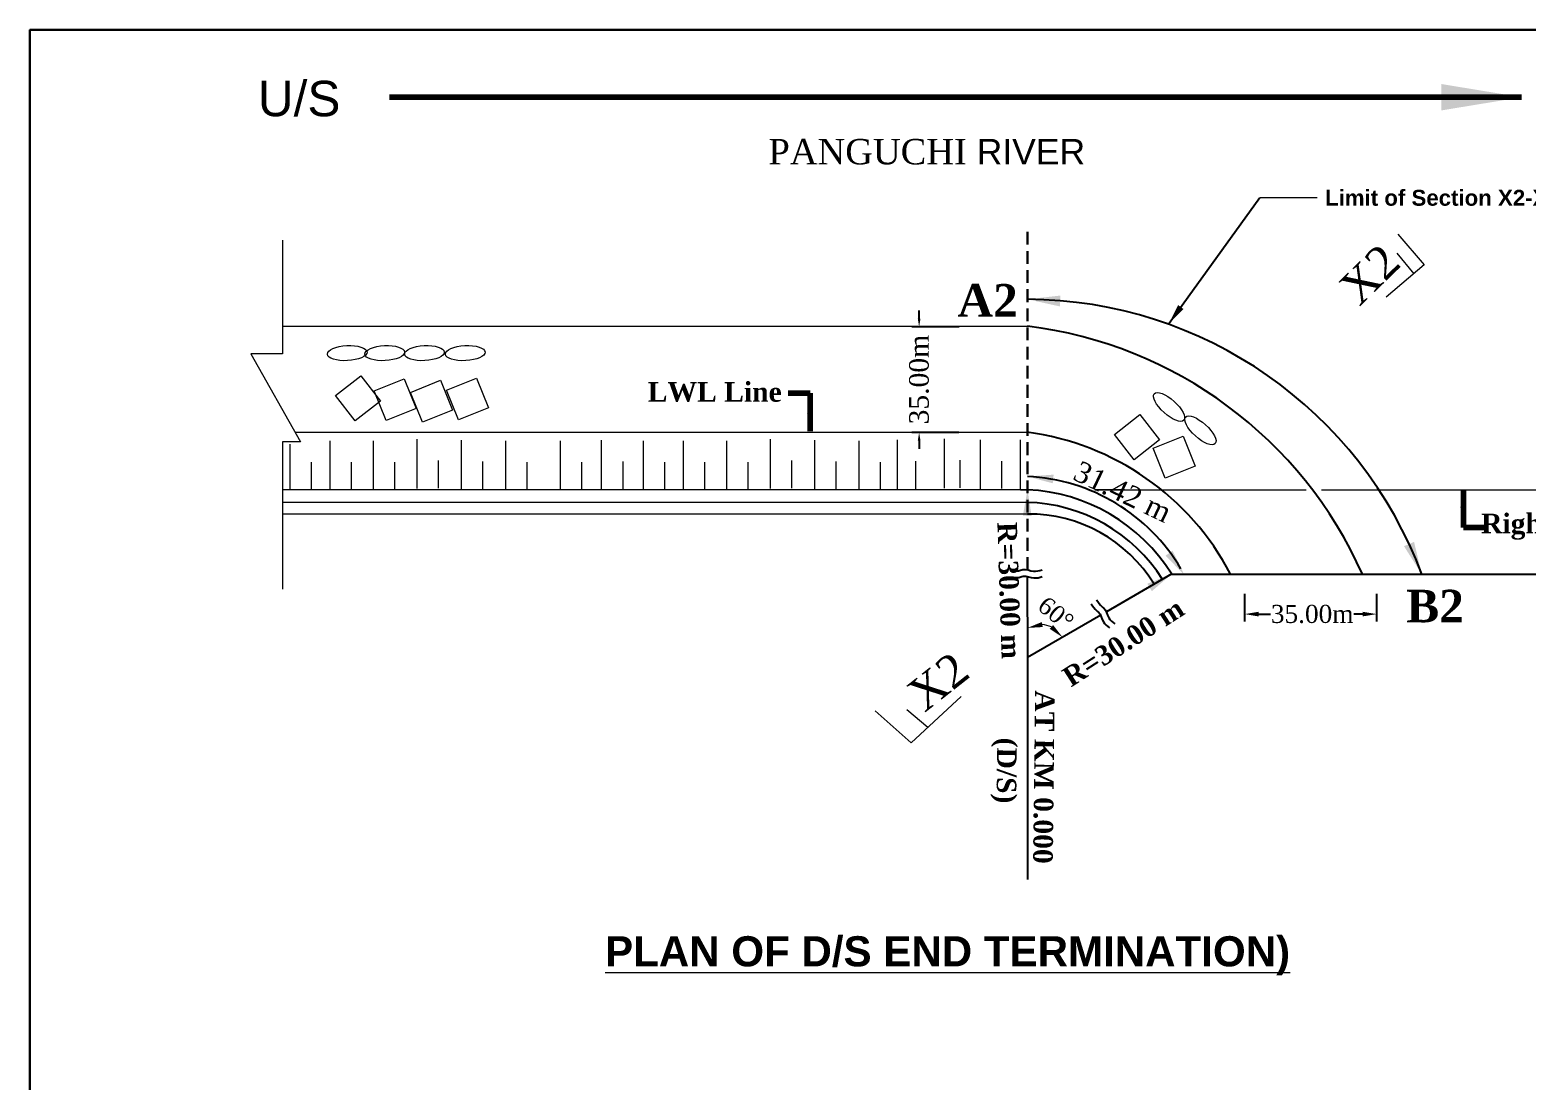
# Model space of a CAD drawing. Header units: metres. Extents: x -1354 to 3686, y -9962 to -7697.
# Drawn here: x 671.6 to 746.1, y -8968.2 to -8915.8 of the extents above; entities that cross this region are included whole.
import ezdxf

# ---------------------------------------------------------------- set-up
doc = ezdxf.new("R2010")
doc.units = ezdxf.units.M
doc.linetypes.add('DASHEDX2', pattern=[38.1, 25.4, -12.7])
doc.layers.add('Layer1', color=7, linetype='Continuous', lineweight=13)
doc.layers.add('LINE', color=7, linetype='Continuous')
doc.styles.add('Arial B heading -200', font='arialbd.ttf', dxfattribs={"height": 0.6})
doc.styles.add('Arial-200', font='arial.ttf')
doc.styles.get("Standard").update_dxf_attribs({"font": 'times.ttf'})
doc.dimstyles.get("Standard").update_dxf_attribs({"dimtxt": 0.5, "dimasz": 0.4075, "dimexe": 0.364, "dimexo": 0.219, "dimgap": 0.09, "dimtad": 0, "dimdec": 0, "dimlfac": 1000, "dimzin": 0, "dimdsep": 46, "dimtxsty": 'Standard', "dimcen": 0.09, "dimadec": 0, "dimazin": 0, "dimtfac": 1, "dimtdec": 0, "dimtofl": 0, "dimtmove": 0, "dimatfit": 3, "dimfxl": 1, "dimtolj": 1, "dimtzin": 0, "dimarcsym": 0})

# ---------------------------------------------------------------- blocks, each defined once
blk = doc.blocks.new('*D431')
at = {"layer": 'Defpoints', "color": 0, "lineweight": -3, "ltscale": 0.5}
for p in [(732.057, -8943.683), (738.629, -8943.683), (738.629, -8944.914)]:
    blk.add_point(p, dxfattribs=at)
at = {"layer": 'LINE', "color": 7, "ltscale": 0.5}
for p, q in [((732.057, -8943.902), (732.057, -8945.278)), ((738.629, -8943.902), (738.629, -8945.278)), ((732.757, -8944.914), (733.349, -8944.914)), ((737.929, -8944.914), (737.493, -8944.914))]:
    blk.add_line(p, q, dxfattribs=at)
at = {"layer": 'LINE', "color": 7, "lineweight": -3, "ltscale": 0.5}
for points in [[(732.757, -8944.797), (732.757, -8945.03), (732.057, -8944.914)], [(737.929, -8944.797), (737.929, -8945.03), (738.629, -8944.914)]]:
    blk.add_solid(points, dxfattribs=at)
at = {"layer": 'LINE', "color": 7, "lineweight": 9, "ltscale": 0.5, "insert": (735.421, -8944.914), "char_height": 0.9, "attachment_point": 5}
blk.add_mtext('\\A1;35.00m', dxfattribs=at)
blk = doc.blocks.new('*D432')
at = {"color": 0, "linetype": 'ByBlock', "lineweight": -2, "ltscale": 0.5}
for p, q in [((715.854, -8930.206), (715.854, -8929.798)), ((717.847, -8930.613), (715.49, -8930.613)), ((717.831, -8935.864), (715.49, -8935.864)), ((715.854, -8936.272), (715.854, -8936.679))]:
    blk.add_line(p, q, dxfattribs=at)
at = {"color": 0, "linetype": 'ByBlock', "lineweight": -3, "ltscale": 0.5}
for points in [[(715.786, -8930.206), (715.922, -8930.206), (715.854, -8930.613)], [(715.786, -8936.272), (715.922, -8936.272), (715.854, -8935.864)]]:
    blk.add_solid(points, dxfattribs=at)
at = {"layer": 'Defpoints', "color": 0, "linetype": 'ByBlock', "lineweight": -3, "ltscale": 0.5}
for p in [(718.066, -8930.613), (715.854, -8935.864), (718.05, -8935.864)]:
    blk.add_point(p, dxfattribs=at)
at = {"color": 0, "linetype": 'ByBlock', "lineweight": 18, "ltscale": 0.5, "insert": (715.854, -8933.239), "char_height": 0.5, "attachment_point": 5, "rotation": 90}
blk.add_mtext('\\A1;{\\H1.95x;35.00m}', dxfattribs=at)

msp = doc.modelspace()

# ---------------------------------------------------------------- linework, layer by layer
at = {"linetype": 'ByBlock', "lineweight": 18, "ltscale": 0.5}
msp.add_line((732.824304, -8924.171972), (735.673114, -8924.171972), dxfattribs=at)
at = {"color": 0, "linetype": 'Continuous', "lineweight": -3, "ltscale": 0.5}
for p, q in [((728.435602, -8942.913245), (725.17391, -8944.80679)), ((728.417998, -8942.926376), (756.891873, -8942.926376)), ((728.429027, -8942.918894), (728.429501, -8942.919711)), ((721.224924, -8943.035318), (721.249199, -8947.083035)), ((724.891935, -8944.970329), (721.249199, -8947.083035)), ((721.249199, -8947.083035), (721.249199, -8958.123413))]:
    msp.add_line(p, q, dxfattribs=at)
for centre, radius, start, end in [((721.134813, -8950.319411), 21.081276, 20.52964683, 89.68926297), ((718.657905, -8951.493717), 21.081276, 23.96185055, 82.93954041), ((719.510964, -8949.112856), 13.364142, 27.57545196, 82.57716846), ((720.798544, -8947.463252), 9.411464, 30.73158328, 87.24771422), ((720.849108, -8947.644196), 8.93217, 31.93324503, 87.43309187), ((721.033704, -8947.53285), 8.181677, 32.07588977, 88.73506384), ((721.32944, -8947.228306), 7.293715, 31.41218578, 90.63077693)]:
    msp.add_arc(centre, radius, start, end, dxfattribs=at)
for points in [[(720.464909, -8942.747221), (720.906218, -8942.730038), (721.015109, -8942.695671), (721.548113, -8942.781584), (721.972227, -8942.707128)], [(720.476844, -8943.081322), (720.918153, -8943.064139), (721.027043, -8943.029772), (721.560048, -8943.115685), (721.984162, -8943.041229)], [(724.423903, -8944.401205), (724.695065, -8944.749802), (724.786454, -8944.818259), (725.027281, -8945.301454), (725.334962, -8945.602699)], [(724.688441, -8944.19679), (724.959603, -8944.545387), (725.050992, -8944.613843), (725.291819, -8945.097038), (725.599499, -8945.398284)]]:
    msp.add_spline(points, degree=3, dxfattribs=at)
at = {"linetype": 'ByBlock', "lineweight": 18, "ltscale": 0.5}
for points in [[(722.863056, -8929.593397), (722.890937, -8929.050779), (721.249144, -8929.238445)], [(740.492102, -8941.319399), (739.991738, -8941.531171), (740.877235, -8942.926376)]]:
    msp.add_solid(points, dxfattribs=at)
at = {"layer": 'Layer1', "color": 7, "linetype": 'DASHEDX2', "lineweight": 30, "ltscale": 0.025}
msp.add_line((721.249144, -8942.709627), (721.249144, -8925.602453), dxfattribs=at)
at = {"layer": 'LINE', "color": 7, "lineweight": 18, "ltscale": 0.5}
for p, q in [((684.15881, -8926.301512), (684.15881, -8931.946649)), ((684.15881, -8926.301512), (684.15881, -8931.946649)), ((721.339866, -8930.59996), (684.15881, -8930.59996)), ((684.15881, -8931.946649), (682.582446, -8931.946649)), ((682.582446, -8931.946649), (685.051073, -8936.328802)), ((721.312112, -8935.864413), (684.789466, -8935.864413)), ((686.528593, -8938.743787), (686.528593, -8936.288359)), ((688.694925, -8938.743787), (688.694925, -8936.288359)), ((690.861258, -8938.657215), (690.861258, -8936.201787)), ((693.070926, -8938.700501), (693.070926, -8936.245073)), ((695.280584, -8938.743787), (695.280584, -8936.288359)), ((697.993193, -8938.746621), (697.993193, -8936.291193)), ((700.045809, -8938.700501), (700.045809, -8936.245073)), ((702.125489, -8938.743787), (702.125489, -8936.288359)), ((704.118517, -8938.743787), (704.118517, -8936.288359)), ((706.28485, -8938.743787), (706.28485, -8936.288359)), ((708.451182, -8938.657215), (708.451182, -8936.201787)), ((710.66085, -8938.700501), (710.66085, -8936.245073)), ((712.870508, -8938.743787), (712.870508, -8936.288359)), ((714.779089, -8938.690684), (714.779089, -8936.235255)), ((717.115551, -8938.644564), (717.115551, -8936.189136)), ((718.911385, -8938.68785), (718.911385, -8936.232422)), ((684.15881, -8936.328802), (684.15881, -8943.674261)), ((685.051073, -8936.328802), (684.15881, -8936.328802)), ((684.535565, -8938.743787), (684.535565, -8936.449722)), ((685.601338, -8938.722059), (685.601338, -8937.353102)), ((687.594366, -8938.722059), (687.594366, -8937.353102)), ((689.760698, -8938.722059), (689.760698, -8937.353102)), ((691.92703, -8938.635487), (691.92703, -8937.26653)), ((694.136698, -8938.678773), (694.136698, -8937.309816)), ((696.346356, -8938.722059), (696.346356, -8937.353102)), ((699.058966, -8938.724893), (699.058966, -8937.355936)), ((701.111582, -8938.678773), (701.111582, -8937.309816)), ((703.191262, -8938.722059), (703.191262, -8937.353102)), ((705.18429, -8938.722059), (705.18429, -8937.353102)), ((707.350622, -8938.722059), (707.350622, -8937.353102)), ((709.516954, -8938.635487), (709.516954, -8937.26653)), ((711.726622, -8938.678773), (711.726622, -8937.309816)), ((713.93628, -8938.722059), (713.93628, -8937.353102)), ((715.685604, -8938.668956), (715.685604, -8937.299999)), ((717.897477, -8938.622836), (717.897477, -8937.253879)), ((719.977157, -8938.666122), (719.977157, -8937.297165)), ((721.386857, -8939.363718), (684.15881, -8939.363718)), ((721.249144, -8939.935034), (684.15881, -8939.935034))]:
    msp.add_line(p, q, dxfattribs=at)
at = {"layer": 'LINE', "color": 7, "lineweight": 9, "ltscale": 0.5}
for p, q in [((739.693207, -8925.986856), (741.004173, -8927.526758)), ((739.634315, -8926.94741), (740.48805, -8927.963282)), ((741.004173, -8927.526758), (739.101821, -8929.135724)), ((741.004173, -8927.526758), (739.101821, -8929.135724)), ((720.904413, -8938.68785), (720.904413, -8936.232422)), ((721.249144, -8938.720989), (684.15881, -8938.720989)), ((720.902816, -8938.720989), (721.249144, -8938.720989)), ((724.596818, -8938.720989), (735.121492, -8938.720989)), ((726.077178, -8938.720989), (724.596818, -8938.720989)), ((735.877861, -8938.720989), (754.160495, -8938.720989)), ((721.247824, -8939.363718), (721.247824, -8939.363718)), ((721.247824, -8939.935034), (721.247824, -8939.935034)), ((715.242237, -8949.668161), (716.292165, -8950.543247)), ((715.454967, -8951.317923), (717.944774, -8949.014057)), ((715.454967, -8951.317923), (717.944774, -8949.014057))]:
    msp.add_line(p, q, dxfattribs=at)
at = {"layer": 'LINE', "color": 7, "lineweight": 30, "ltscale": 0.5}
msp.add_lwpolyline([(671.586908, -9020.508545), (671.586908, -8915.824873), (819.624425, -8915.824873), (819.624425, -9020.508545), (671.586908, -9020.508545)], close=True, dxfattribs=at)
at = {"layer": 'LINE', "color": 7, "lineweight": 9, "ltscale": 0.5}
for points in [[(687.77704, -8935.298238), (686.790315, -8934.033481), (688.055072, -8933.046755), (689.041797, -8934.311512)], [(689.323166, -8935.281486), (688.722493, -8933.794062), (690.209917, -8933.193389), (690.810589, -8934.680813)], [(691.132742, -8935.358693), (690.53207, -8933.871269), (692.019494, -8933.270597), (692.620166, -8934.758021)], [(692.925205, -8935.248061), (692.324533, -8933.760637), (693.811957, -8933.159965), (694.412629, -8934.647389)], [(726.561492, -8937.230001), (725.574767, -8935.965244), (726.839523, -8934.978519), (727.826249, -8936.243276)], [(728.107617, -8938.141708), (727.506945, -8936.654284), (728.994369, -8936.053612), (729.595041, -8937.541036)]]:
    msp.add_lwpolyline(points, close=True, dxfattribs=at)
msp.add_lwpolyline([(715.454967, -8951.317923), (713.666355, -8949.735761)], dxfattribs=at)
msp.add_arc((721.887593, -8946.712781), 1.282446, 64.48468307, 85.69320411, dxfattribs=at)
for centre, major_axis in [((687.380064, -8931.91809), (-0.987354, -0.052556)), ((689.251065, -8931.91809), (-0.987354, -0.052556)), ((691.229322, -8931.91809), (-0.987354, -0.052556)), ((693.259582, -8931.91809), (-0.987354, -0.052556)), ((728.296638, -8934.598638), (-0.735328, 0.661002)), ((729.857792, -8935.763275), (-0.735328, 0.661002))]:
    msp.add_ellipse(centre, major_axis=major_axis, ratio=0.379800122, dxfattribs=at)
for points in [[(722.549016, -8937.969702), (722.507137, -8938.401026), (721.234102, -8938.059726)], [(721.018843, -8940.018704), (721.452172, -8940.023249), (721.249144, -8938.720989)], [(728.118165, -8942.008806), (728.471644, -8941.758111), (729.046989, -8942.943894)], [(727.211374, -8943.401474), (727.435893, -8943.772131), (728.435602, -8942.913245)], [(721.955703, -8945.310748), (722.0121, -8945.557166), (721.244647, -8945.603147)], [(722.354273, -8945.648282), (722.525747, -8945.462543), (722.997227, -8946.069835)]]:
    msp.add_solid(points, dxfattribs=at)

# ---------------------------------------------------------------- texts
for s, height, style, p in [('U/S', 1.7660951, 'Arial-200', (682.932352, -8920.123045)), ('Limit of Section X2-X2', 0.79237529, 'Arial B heading -200', (736.061036, -8924.579226))]:
    msp.add_text(s, height=height, dxfattribs=dict(at, style=style)).set_placement(p)
for s, insert, char_height, width, attachment_point in [('{\\C0;PANGUCHI\\fArial|b0|i0|c0|p34; RIVER}', (708.352949, -8921.252741), 1.26523018, 49.69258669, 1), ('{\\fTimes New Roman|b1|i0|c0|p18;A2}', (717.763263, -8930.103423), 1.62532551, 58.38116407, 7), ('{\\fTimes New Roman|b1|i0|c0|p18;LWL Line}', (709.012209, -8934.35941), 0.97519531, 35.02869844, 9), ('{\\fTimes New Roman|b1|i0|c0|p18;Right Bank Line}', (754.30791, -8941.214884), 0.97519531, 35.02869844, 9), ('{\\fTimes New Roman|b1|i0|c0|p18;B2}', (740.108623, -8945.334229), 1.62532551, 58.38116407, 7)]:
    msp.add_mtext(s, dxfattribs=dict(at, insert=insert, char_height=char_height, width=width, attachment_point=attachment_point))
for s, insert, char_height, width, attachment_point, rotation in [('X2', (737.771495, -8929.624628), 1.6253255, 58.38116407, 7, 44.33581582), ('{\\fTimes New Roman|b1|i0|c0|p18;R=30.00 m}', (720.721781, -8940.315847), 0.97519531, 35.02869844, 1, 271.81761429), ('{\\fTimes New Roman|b1|i0|c0|p18;R=30.00 m}', (722.885715, -8947.752239), 0.97519531, 35.02869844, 1, 32.71475065), ('X2', (716.12578, -8949.840222), 1.6253255, 58.38116407, 7, 38.29008772), ('{\\fTimes New Roman|b1|i0|c0|p18;AT KM 0.000}', (722.502682, -8957.348742), 0.97519531, 35.02869844, 3, 269.32851316), ('{\\fTimes New Roman|b1|i0|c0|p18;(D/S)}', (720.683221, -8954.346784), 0.97519531, 35.02869844, 3, 269.32851316)]:
    msp.add_mtext(s, dxfattribs=dict(at, insert=insert, char_height=char_height, width=width, attachment_point=attachment_point, rotation=rotation))
at = {"layer": 'LINE', "color": 7, "lineweight": 9, "ltscale": 0.5, "attachment_point": 5}
for s, insert, char_height, rotation in [('31.42 m', (725.985299, -8938.826671), 1.0400474, 334.5111155), ('\\A1;60°', (722.66389, -8944.878924), 0.8667062, 321.01267575)]:
    msp.add_mtext(s, dxfattribs=dict(at, insert=insert, char_height=char_height, rotation=rotation))
at = {"layer": 'LINE', "color": 7, "lineweight": 9, "ltscale": 0.5, "insert": (700.217077, -8960.954788), "char_height": 1.2, "width": 48.33970088, "attachment_point": 1, "style": 'Arial B heading -200'}
msp.add_mtext('{\\H1.25x;\\LPLAN OF D/S END TERMINATION)}', dxfattribs=at)

# ---------------------------------------------------------------- dimensions: what is measured, and where the dimension line sits
at = {"linetype": 'ByBlock', "lineweight": 18, "ltscale": 0.5}
dim = msp.add_linear_dim(base=(715.853934, -8935.864413), p1=(718.065783, -8930.613288), p2=(718.050236, -8935.864413), angle=90, text='{\\H1.95x;35.00m}', dimstyle='Standard', override={"dimfxl": 700, "dimfxlon": 1}, dxfattribs=at)
dim.commit()
dim.dimension.update_dxf_attribs({"geometry": '*D432', "text_midpoint": (715.853934, -8933.238851)})
at = {"layer": 'LINE', "color": 7, "lineweight": 9, "ltscale": 0.5}
dim = msp.add_linear_dim(base=(738.629376, -8944.913553), p1=(732.057017, -8943.682753), p2=(738.629376, -8943.682753), angle=180, text='35.00m', dimstyle='Standard', override={"dimtxt": 0.9, "dimasz": 0.7, "dimclrd": 7, "dimclre": 7, "dimclrt": 7, "dimlwd": 65535, "dimlwe": 65535}, dxfattribs=at)
dim.commit()
dim.dimension.update_dxf_attribs({"geometry": '*D431', "text_midpoint": (735.421488, -8944.913553), "dimtype": 160})

# ---------------------------------------------------------------- leaders
at = {"color": 0, "linetype": 'Continuous', "lineweight": -3, "ltscale": 0.5}
msp.add_leader([(728.293162, -8930.433035), (732.822767, -8924.171972)], dimstyle='Standard', override={"dimasz": 1, "dimgap": 0.09, "dimtad": 0, "dimfxl": 0.15, "dimfxlon": 1}, dxfattribs=at)
at = {"layer": 'LINE', "color": 7, "lineweight": 9, "ltscale": 0.5}
for points, override in [([(745.849101, -8919.175671), (689.491716, -8919.175671)], {"dimtxt": 1.2, "dimasz": 4, "dimclrd": 7, "dimclre": 7, "dimclrt": 7, "dimlwd": 65535, "dimlwe": 65535}), ([(710.425542, -8935.803962), (710.425542, -8933.918186), (709.325744, -8933.918186)], {"dimtxt": 1.2, "dimasz": 0.9, "dimclrd": 7, "dimclre": 7, "dimclrt": 7, "dimlwd": 65535, "dimlwe": 65535}), ([(742.946448, -8938.709595), (742.946448, -8940.595371), (744.046246, -8940.595371)], {"dimtxt": 1.2, "dimasz": 0.9, "dimclrd": 7, "dimclre": 7, "dimclrt": 7, "dimlwd": 65535, "dimlwe": 65535})]:
    msp.add_leader(points, dimstyle='Standard', override=override, dxfattribs=at)

doc.saveas('drawing.dxf')
